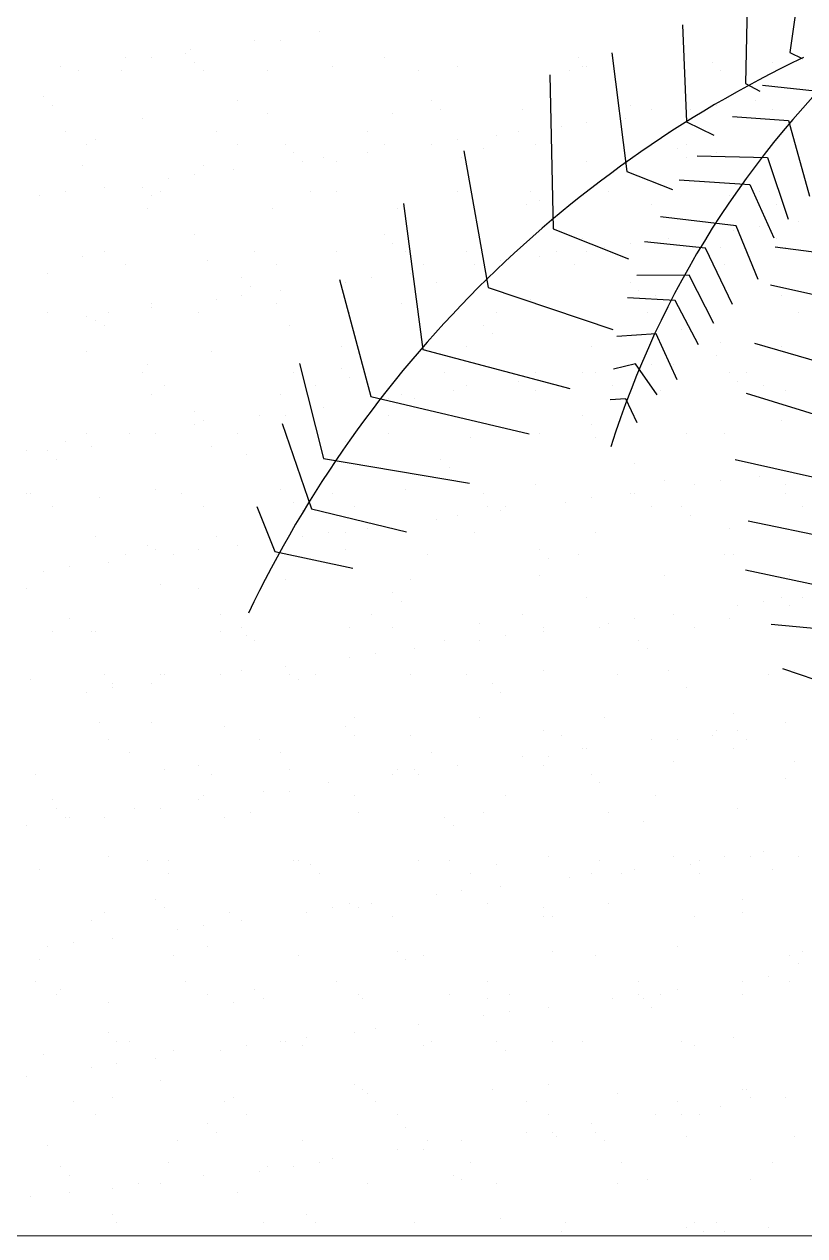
# Model space of a CAD drawing. Header units: millimetres. Extents: x 21 to 236, y 15 to 64.
# Drawn here: x 40.393 to 41.214, y 26.961 to 28.234 of the extents above; entities that cross this region are included whole.
import ezdxf

# ---------------------------------------------------------------- set-up
doc = ezdxf.new("R2010")
doc.units = ezdxf.units.MM
doc.layers.add('AI-Mob', color=2, linetype='Continuous')
doc.layers.add('PDF_Cota', color=90, linetype='Continuous')
doc.layers.add('PDF_Grama', color=7, linetype='Continuous', true_color=0x397200)

# ---------------------------------------------------------------- blocks, each defined once
blk = doc.blocks.new('VGPAL__2')
at = {"color": 0}
for p, q in [((167.59, 12.66), (165.07, -2.74)), ((154.18, 10.01), (155.44, -7.14)), ((133.63, 6.06), (132.8, -16.36)), ((144.95, 6.93), (144.11, -15.05)), ((94.68, 0.33), (92.16, -21.65)), ((106.83, 0.78), (103.88, -21.65)), ((120.65, 1.67), (119.39, -21.65)), ((68.68, -1.85), (69.53, -20.78)), ((79.16, -4.06), (78.31, -20.33)), ((40.16, -22.59), (56.58, -14.92)), ((32.51, -17.72), (33.22, -29.89)), ((49.43, -25.96), (62.65, -18.85)), ((24.65, -24.98), (25.52, -21.92)), ((56.21, -28.95), (67.44, -21.46)), ((12.69, -25.28), (24.65, -24.98)), ((41.42, -35.49), (40.16, -22.59)), ((77.49, -23.41), (66.16, -30.45)), ((51.76, -42.05), (49.43, -25.96)), ((33.39, -33.82), (34.64, -30.26)), ((57.92, -45.18), (56.21, -28.95)), ((66.16, -30.45), (67.01, -48.04)), ((84.2, -28.24), (72.45, -36.6)), ((89.23, -31.77), (79.16, -39.23)), ((15.57, -36.44), (33.39, -33.82)), ((94.68, -34.4), (85.45, -41.44)), ((44.45, -45.79), (46.41, -39.05)), ((72.45, -36.6), (73.3, -50.67)), ((103.46, -37.92), (93.83, -44.52)), ((79.16, -39.23), (81.27, -51.11)), ((85.45, -41.44), (86.71, -52.43)), ((107.65, -41.88), (101.38, -48.04)), ((93.83, -44.52), (95.94, -53.3)), ((22.52, -50.46), (44.45, -45.79)), ((58, -57.4), (60.33, -46.35)), ((114.77, -45.39), (109.76, -48.91)), ((101.38, -48.04), (103.46, -52.87)), ((109.76, -48.91), (110.58, -52.43)), ((73.88, -72.02), (77.85, -53.71)), ((89.74, -84.51), (94.51, -54.54)), ((31.62, -65.44), (58, -57.4)), ((106.39, -97), (109.59, -62.03)), ((119.1, -106.99), (121.47, -69.52)), ((38.98, -78.69), (73.88, -72.02)), ((134.96, -115.33), (134.96, -81.17)), ((59.6, -95.33), (89.74, -84.51)), ((146.87, -116.14), (148.46, -93.66)), ((73.88, -106.99), (106.39, -97)), ((157.98, -122.82), (158.78, -104.49)), ((93.71, -118.65), (119.1, -106.99)), ((114.33, -124.48), (134.96, -115.33)), ((128.61, -126.15), (146.87, -116.14)), ((148.46, -128.64), (157.98, -122.82))]:
    blk.add_line(p, q, dxfattribs=at)
for centre, radius, start, end in [((150.2, 161.37), 213.76, 232.3504, 262.2028), ((247.25, 134.81), 271.59, 215.1709, 254.1496)]:
    blk.add_arc(centre, radius, start, end, dxfattribs=at)

msp = doc.modelspace()

# ---------------------------------------------------------------- linework, layer by layer
at = {"layer": 'PDF_Cota', "lineweight": 0}
for points in [[(38.7187, 26.9615), (48.477, 26.9615)], [(43.3916, 26.9615), (39.6252, 26.9615)]]:
    msp.add_lwpolyline(points, dxfattribs=at)
at = {"layer": 'PDF_Grama', "lineweight": 20}
for points in [[(40.7039, 28.226), (40.7039, 28.226)], [(40.6359, 28.217), (40.6359, 28.217)], [(40.6631, 28.217), (40.6631, 28.217)], [(40.5634, 28.2034), (40.5634, 28.2034)], [(40.5679, 28.2079), (40.5679, 28.2079)], [(40.432, 28.1898), (40.432, 28.1898)], [(40.4999, 28.1988), (40.4999, 28.1988)], [(40.5271, 28.1988), (40.5271, 28.1988)], [(40.5725, 28.1943), (40.5725, 28.1943)], [(40.7175, 28.1898), (40.7175, 28.1898)], [(40.7719, 28.1988), (40.7719, 28.1988)], [(40.8489, 28.1898), (40.8489, 28.1898)], [(40.9758, 28.1988), (40.9758, 28.1988)], [(40.9804, 28.1898), (40.9804, 28.1898)], [(40.9849, 28.1898), (40.9849, 28.1898)], [(41.1163, 28.1943), (41.1163, 28.1943)], [(41.1798, 28.1943), (41.1798, 28.1943)], [(40.4501, 28.1852), (40.4501, 28.1852)], [(40.4954, 28.1852), (40.4954, 28.1852)], [(40.5815, 28.1852), (40.5815, 28.1852)], [(40.6495, 28.1852), (40.6495, 28.1852)], [(40.8081, 28.1852), (40.8081, 28.1852)], [(40.9668, 28.1852), (40.9668, 28.1852)], [(41.1254, 28.1852), (41.1254, 28.1852)], [(40.4138, 28.158), (40.4138, 28.158)], [(40.6178, 28.1535), (40.6178, 28.1535)], [(40.8217, 28.1535), (40.8217, 28.1535)], [(41.1617, 28.1535), (41.1617, 28.1535)], [(40.4229, 28.149), (40.4229, 28.149)], [(40.6495, 28.1399), (40.6495, 28.1399)], [(40.7809, 28.1399), (40.7809, 28.1399)], [(40.8308, 28.1444), (40.8308, 28.1444)], [(40.9169, 28.1444), (40.9169, 28.1444)], [(41.0302, 28.149), (41.0302, 28.149)], [(41.0529, 28.1444), (41.0529, 28.1444)], [(41.0937, 28.1444), (41.0937, 28.1444)], [(41.1209, 28.149), (41.1209, 28.149)], [(41.1798, 28.1444), (41.1798, 28.1444)], [(40.5181, 28.1354), (40.5181, 28.1354)], [(40.9577, 28.1263), (40.9577, 28.1263)], [(40.9849, 28.1308), (40.9849, 28.1308)], [(41.0257, 28.1354), (41.0257, 28.1354)], [(40.4365, 28.1218), (40.4365, 28.1218)], [(40.4682, 28.1127), (40.4682, 28.1127)], [(40.5951, 28.1218), (40.5951, 28.1218)], [(40.7538, 28.1218), (40.7538, 28.1218)], [(40.8489, 28.1127), (40.8489, 28.1127)], [(40.8897, 28.1173), (40.8897, 28.1173)], [(40.9124, 28.1218), (40.9124, 28.1218)], [(41.071, 28.1218), (41.071, 28.1218)], [(40.4591, 28.1082), (40.4591, 28.1082)], [(40.6178, 28.1082), (40.6178, 28.1082)], [(40.6676, 28.1082), (40.6676, 28.1082)], [(40.6767, 28.0991), (40.6767, 28.0991)], [(40.7538, 28.0991), (40.7538, 28.0991)], [(40.7719, 28.1082), (40.7719, 28.1082)], [(40.8217, 28.1082), (40.8217, 28.1082)], [(40.8761, 28.1037), (40.8761, 28.1037)], [(40.9305, 28.1082), (40.9305, 28.1082)], [(41.0801, 28.1037), (41.0801, 28.1037)], [(41.0891, 28.1082), (41.0891, 28.1082)], [(41.1209, 28.0991), (41.1209, 28.0991)], [(40.6858, 28.0901), (40.6858, 28.0901)], [(40.7084, 28.0946), (40.7084, 28.0946)], [(40.722, 28.0901), (40.722, 28.0901)], [(40.8535, 28.0946), (40.8535, 28.0946)], [(40.9849, 28.0901), (40.9849, 28.0901)], [(41.0891, 28.0946), (41.0891, 28.0946)], [(40.4546, 28.0855), (40.4546, 28.0855)], [(40.5725, 28.0765), (40.5725, 28.0765)], [(40.5815, 28.0855), (40.5815, 28.0855)], [(40.6132, 28.081), (40.6132, 28.081)], [(40.4773, 28.0629), (40.4773, 28.0629)], [(40.5181, 28.0629), (40.5181, 28.0629)], [(40.5453, 28.0719), (40.5453, 28.0719)], [(40.4093, 28.0538), (40.4093, 28.0538)], [(40.4365, 28.0583), (40.4365, 28.0583)], [(40.5271, 28.0538), (40.5271, 28.0538)], [(40.5362, 28.0583), (40.5362, 28.0583)], [(40.6948, 28.0583), (40.6948, 28.0583)], [(40.722, 28.0583), (40.722, 28.0583)], [(40.8489, 28.0583), (40.8489, 28.0583)], [(40.926, 28.0583), (40.926, 28.0583)], [(40.935, 28.0493), (40.935, 28.0493)], [(41.0076, 28.0583), (41.0076, 28.0583)], [(41.1345, 28.0538), (41.1345, 28.0538)], [(41.1662, 28.0583), (41.1662, 28.0583)], [(40.5226, 28.0402), (40.5226, 28.0402)], [(40.654, 28.0402), (40.654, 28.0402)], [(40.7855, 28.0402), (40.7855, 28.0402)], [(40.9214, 28.0447), (40.9214, 28.0447)], [(41.0529, 28.0447), (41.0529, 28.0447)], [(41.1843, 28.0447), (41.1843, 28.0447)], [(41.1662, 28.0221), (41.1662, 28.0221)], [(41.207, 28.0266), (41.207, 28.0266)], [(40.5725, 28.013), (40.5725, 28.013)], [(40.7719, 28.013), (40.7719, 28.013)], [(41.139, 28.0175), (41.139, 28.0175)], [(40.7809, 28.0039), (40.7809, 28.0039)], [(40.9804, 28.0085), (40.9804, 28.0085)], [(41.003, 27.9994), (41.003, 27.9994)], [(41.0302, 28.0039), (41.0302, 28.0039)], [(41.071, 28.0085), (41.071, 28.0085)], [(41.1254, 27.9994), (41.1254, 27.9994)], [(41.1843, 28.0085), (41.1843, 28.0085)], [(41.1934, 27.9994), (41.1934, 27.9994)], [(40.4546, 27.9903), (40.4546, 27.9903)], [(40.4773, 27.9949), (40.4773, 27.9949)], [(40.5861, 27.9858), (40.5861, 27.9858)], [(40.6359, 27.9949), (40.6359, 27.9949)], [(40.722, 27.9949), (40.722, 27.9949)], [(40.7945, 27.9949), (40.7945, 27.9949)], [(40.858, 27.9949), (40.858, 27.9949)], [(40.8943, 27.9858), (40.8943, 27.9858)], [(40.935, 27.9903), (40.935, 27.9903)], [(40.9532, 27.9949), (40.9532, 27.9949)], [(40.9849, 27.9949), (40.9849, 27.9949)], [(41.1118, 27.9949), (41.1118, 27.9949)], [(40.4184, 27.9722), (40.4184, 27.9722)], [(40.4999, 27.9813), (40.4999, 27.9813)], [(40.6586, 27.9813), (40.6586, 27.9813)], [(40.7991, 27.9722), (40.7991, 27.9722)], [(40.8127, 27.9813), (40.8127, 27.9813)], [(40.8671, 27.9813), (40.8671, 27.9813)], [(40.9713, 27.9813), (40.9713, 27.9813)], [(41.1299, 27.9813), (41.1299, 27.9813)], [(40.6223, 27.9677), (40.6223, 27.9677)], [(40.6314, 27.9586), (40.6314, 27.9586)], [(40.7311, 27.9631), (40.7311, 27.9631)], [(40.7583, 27.9677), (40.7583, 27.9677)], [(40.8263, 27.9631), (40.8263, 27.9631)], [(41.0302, 27.9631), (41.0302, 27.9631)], [(40.6223, 27.9496), (40.6223, 27.9496)], [(40.6631, 27.9541), (40.6631, 27.9541)], [(41.0393, 27.9541), (41.0393, 27.9541)], [(41.0574, 27.9496), (41.0574, 27.9496)], [(41.1889, 27.9496), (41.1889, 27.9496)], [(40.5271, 27.9405), (40.5271, 27.9405)], [(40.5271, 27.936), (40.5271, 27.936)], [(40.5951, 27.945), (40.5951, 27.945)], [(40.6586, 27.9405), (40.6586, 27.9405)], [(40.79, 27.9405), (40.79, 27.9405)], [(40.926, 27.945), (40.926, 27.945)], [(40.4184, 27.9314), (40.4184, 27.9314)], [(40.4591, 27.9269), (40.4591, 27.9269)], [(40.4682, 27.9224), (40.4682, 27.9224)], [(40.4818, 27.9314), (40.4818, 27.9314)], [(40.577, 27.9314), (40.577, 27.9314)], [(40.7356, 27.9314), (40.7356, 27.9314)], [(40.8897, 27.9314), (40.8897, 27.9314)], [(41.0484, 27.9314), (41.0484, 27.9314)], [(41.207, 27.9314), (41.207, 27.9314)], [(40.4773, 27.9178), (40.4773, 27.9178)], [(40.6722, 27.9178), (40.6722, 27.9178)], [(40.8761, 27.9178), (40.8761, 27.9178)], [(40.8852, 27.9088), (40.8852, 27.9088)], [(41.0846, 27.9133), (41.0846, 27.9133)], [(40.7266, 27.8952), (40.7266, 27.8952)], [(40.858, 27.8952), (40.858, 27.8952)], [(40.9894, 27.8952), (40.9894, 27.8952)], [(41.1254, 27.8997), (41.1254, 27.8997)], [(41.1889, 27.8952), (41.1889, 27.8952)], [(40.4591, 27.8906), (40.4591, 27.8906)], [(40.5906, 27.8906), (40.5906, 27.8906)], [(41.1209, 27.8861), (41.1209, 27.8861)], [(40.5226, 27.877), (40.5226, 27.877)], [(40.7266, 27.8725), (40.7266, 27.8725)], [(41.0529, 27.877), (41.0529, 27.877)], [(41.0756, 27.877), (41.0756, 27.877)], [(40.5181, 27.868), (40.5181, 27.868)], [(40.6767, 27.868), (40.6767, 27.868)], [(40.7356, 27.8634), (40.7356, 27.8634)], [(40.8353, 27.868), (40.8353, 27.868)], [(40.9124, 27.8589), (40.9124, 27.8589)], [(40.9305, 27.868), (40.9305, 27.868)], [(40.9396, 27.8589), (40.9396, 27.8589)], [(40.9804, 27.868), (40.9804, 27.868)], [(40.994, 27.868), (40.994, 27.868)], [(41.1345, 27.868), (41.1345, 27.868)], [(41.1435, 27.8589), (41.1435, 27.8589)], [(41.1526, 27.868), (41.1526, 27.868)], [(40.5271, 27.8453), (40.5271, 27.8453)], [(40.5407, 27.8544), (40.5407, 27.8544)], [(40.6631, 27.8453), (40.6631, 27.8453)], [(40.6994, 27.8544), (40.6994, 27.8544)], [(40.79, 27.8453), (40.79, 27.8453)], [(40.8444, 27.8498), (40.8444, 27.8498)], [(40.858, 27.8544), (40.858, 27.8544)], [(40.9305, 27.8498), (40.9305, 27.8498)], [(41.0121, 27.8544), (41.0121, 27.8544)], [(41.062, 27.8498), (41.062, 27.8498)], [(41.1707, 27.8544), (41.1707, 27.8544)], [(41.1934, 27.8498), (41.1934, 27.8498)], [(40.7084, 27.8317), (40.7084, 27.8317)], [(40.7764, 27.8408), (40.7764, 27.8408)], [(40.8036, 27.8408), (40.8036, 27.8408)], [(40.5725, 27.8272), (40.5725, 27.8272)], [(40.6404, 27.8226), (40.6404, 27.8226)], [(40.6676, 27.8226), (40.6676, 27.8226)], [(40.7764, 27.8226), (40.7764, 27.8226)], [(40.9804, 27.8226), (40.9804, 27.8226)], [(40.5725, 27.8136), (40.5725, 27.8136)], [(40.5815, 27.8181), (40.5815, 27.8181)], [(40.9894, 27.8136), (40.9894, 27.8136)], [(41.1889, 27.8181), (41.1889, 27.8181)], [(40.4365, 27.7955), (40.4365, 27.7955)], [(40.4591, 27.8045), (40.4591, 27.8045)], [(40.5045, 27.8045), (40.5045, 27.8045)], [(40.5317, 27.8045), (40.5317, 27.8045)], [(40.6178, 27.8045), (40.6178, 27.8045)], [(40.7311, 27.7955), (40.7311, 27.7955)], [(40.7764, 27.8045), (40.7764, 27.8045)], [(40.8625, 27.8), (40.8625, 27.8)], [(40.935, 27.8045), (40.935, 27.8045)], [(40.994, 27.8), (40.994, 27.8)], [(41.0891, 27.8045), (41.0891, 27.8045)], [(41.1299, 27.8045), (41.1299, 27.8045)], [(40.3957, 27.7864), (40.3957, 27.7864)], [(40.4184, 27.7864), (40.4184, 27.7864)], [(40.4637, 27.7909), (40.4637, 27.7909)], [(40.5906, 27.7909), (40.5906, 27.7909)], [(40.6268, 27.7819), (40.6268, 27.7819)], [(40.4274, 27.7773), (40.4274, 27.7773)], [(40.8308, 27.7773), (40.8308, 27.7773)], [(40.8399, 27.7683), (40.8399, 27.7683)], [(41.0348, 27.7728), (41.0348, 27.7728)], [(41.1662, 27.7592), (41.1662, 27.7592)], [(40.5317, 27.7456), (40.5317, 27.7456)], [(40.6631, 27.7456), (40.6631, 27.7456)], [(40.7945, 27.7456), (40.7945, 27.7456)], [(40.9305, 27.7501), (40.9305, 27.7501)], [(41.0665, 27.7547), (41.0665, 27.7547)], [(41.0982, 27.7501), (41.0982, 27.7501)], [(41.1254, 27.7547), (41.1254, 27.7547)], [(41.1934, 27.7501), (41.1934, 27.7501)], [(40.3957, 27.7411), (40.3957, 27.7411)], [(40.4002, 27.7411), (40.4002, 27.7411)], [(40.4727, 27.7365), (40.4727, 27.7365)], [(40.5589, 27.7411), (40.5589, 27.7411)], [(40.6767, 27.732), (40.6767, 27.732)], [(40.7175, 27.7411), (40.7175, 27.7411)], [(40.8761, 27.7411), (40.8761, 27.7411)], [(40.9622, 27.732), (40.9622, 27.732)], [(40.9894, 27.7365), (40.9894, 27.7365)], [(41.0302, 27.7411), (41.0302, 27.7411)], [(41.0348, 27.7411), (41.0348, 27.7411)], [(41.1934, 27.7411), (41.1934, 27.7411)], [(40.4229, 27.7275), (40.4229, 27.7275)], [(40.5815, 27.7275), (40.5815, 27.7275)], [(40.6858, 27.7229), (40.6858, 27.7229)], [(40.7402, 27.7275), (40.7402, 27.7275)], [(40.8489, 27.7184), (40.8489, 27.7184)], [(40.8807, 27.7275), (40.8807, 27.7275)], [(40.8943, 27.7229), (40.8943, 27.7229)], [(40.8988, 27.7275), (40.8988, 27.7275)], [(41.0529, 27.7275), (41.0529, 27.7275)], [(41.0846, 27.7275), (41.0846, 27.7275)], [(41.0937, 27.7184), (41.0937, 27.7184)], [(41.2115, 27.7275), (41.2115, 27.7275)], [(40.7538, 27.7048), (40.7538, 27.7048)], [(40.8263, 27.7139), (40.8263, 27.7139)], [(41.1345, 27.7048), (41.1345, 27.7048)], [(40.4682, 27.6957), (40.4682, 27.6957)], [(40.5951, 27.6957), (40.5951, 27.6957)], [(40.6858, 27.6957), (40.6858, 27.6957)], [(40.713, 27.7003), (40.713, 27.7003)], [(40.7311, 27.7003), (40.7311, 27.7003)], [(40.8671, 27.7003), (40.8671, 27.7003)], [(40.994, 27.7003), (40.994, 27.7003)], [(40.5226, 27.6867), (40.5226, 27.6867)], [(40.5317, 27.6821), (40.5317, 27.6821)], [(40.577, 27.6821), (40.577, 27.6821)], [(40.6178, 27.6867), (40.6178, 27.6867)], [(40.7311, 27.6821), (40.7311, 27.6821)], [(40.935, 27.6821), (40.935, 27.6821)], [(40.4818, 27.6685), (40.4818, 27.6685)], [(40.4999, 27.6776), (40.4999, 27.6776)], [(40.5498, 27.6776), (40.5498, 27.6776)], [(40.6586, 27.6776), (40.6586, 27.6776)], [(40.8172, 27.6776), (40.8172, 27.6776)], [(40.9441, 27.6731), (40.9441, 27.6731)], [(40.9758, 27.6776), (40.9758, 27.6776)], [(41.1299, 27.6776), (41.1299, 27.6776)], [(41.139, 27.6776), (41.139, 27.6776)], [(40.4138, 27.6595), (40.4138, 27.6595)], [(40.441, 27.664), (40.441, 27.664)], [(40.935, 27.6549), (40.935, 27.6549)], [(41.0665, 27.6549), (41.0665, 27.6549)], [(41.1979, 27.6549), (41.1979, 27.6549)], [(40.3957, 27.6413), (40.3957, 27.6413)], [(40.5362, 27.6459), (40.5362, 27.6459)], [(40.577, 27.6413), (40.577, 27.6413)], [(40.6676, 27.6504), (40.6676, 27.6504)], [(40.7991, 27.6504), (40.7991, 27.6504)], [(40.7809, 27.6368), (40.7809, 27.6368)], [(40.79, 27.6278), (40.79, 27.6278)], [(40.9849, 27.6323), (40.9849, 27.6323)], [(41.1707, 27.6278), (41.1707, 27.6278)], [(41.1889, 27.6323), (41.1889, 27.6323)], [(41.2115, 27.6323), (41.2115, 27.6323)], [(41.1435, 27.6232), (41.1435, 27.6232)], [(41.1979, 27.6232), (41.1979, 27.6232)], [(40.441, 27.6096), (40.441, 27.6096)], [(40.5996, 27.6142), (40.5996, 27.6142)], [(40.7583, 27.6142), (40.7583, 27.6142)], [(40.8716, 27.6051), (40.8716, 27.6051)], [(40.9169, 27.6142), (40.9169, 27.6142)], [(41.0076, 27.6051), (41.0076, 27.6051)], [(41.0348, 27.6096), (41.0348, 27.6096)], [(41.0756, 27.6142), (41.0756, 27.6142)], [(41.0756, 27.6142), (41.0756, 27.6142)], [(41.1345, 27.6096), (41.1345, 27.6096)], [(40.4229, 27.596), (40.4229, 27.596)], [(40.4637, 27.596), (40.4637, 27.596)], [(40.4682, 27.596), (40.4682, 27.596)], [(40.5996, 27.596), (40.5996, 27.596)], [(40.6223, 27.6006), (40.6223, 27.6006)], [(40.6268, 27.5915), (40.6268, 27.5915)], [(40.7356, 27.6006), (40.7356, 27.6006)], [(40.7809, 27.6006), (40.7809, 27.6006)], [(40.8988, 27.5915), (40.8988, 27.5915)], [(40.9396, 27.6006), (40.9396, 27.6006)], [(40.9396, 27.596), (40.9396, 27.596)], [(40.9985, 27.6006), (40.9985, 27.6006)], [(41.0982, 27.6006), (41.0982, 27.6006)], [(40.6359, 27.587), (40.6359, 27.587)], [(40.8036, 27.5779), (40.8036, 27.5779)], [(40.8353, 27.587), (40.8353, 27.587)], [(40.8716, 27.587), (40.8716, 27.587)], [(41.0393, 27.587), (41.0393, 27.587)], [(41.0484, 27.5779), (41.0484, 27.5779)], [(40.7356, 27.5688), (40.7356, 27.5688)], [(40.7628, 27.5734), (40.7628, 27.5734)], [(40.6223, 27.5552), (40.6223, 27.5552)], [(40.6676, 27.5598), (40.6676, 27.5598)], [(40.9396, 27.5552), (40.9396, 27.5552)], [(41.071, 27.5552), (41.071, 27.5552)], [(41.2025, 27.5552), (41.2025, 27.5552)], [(40.4002, 27.5462), (40.4002, 27.5462)], [(40.4773, 27.5507), (40.4773, 27.5507)], [(40.4863, 27.5416), (40.4863, 27.5416)], [(40.5271, 27.5416), (40.5271, 27.5416)], [(40.5362, 27.5507), (40.5362, 27.5507)], [(40.5407, 27.5507), (40.5407, 27.5507)], [(40.5996, 27.5507), (40.5996, 27.5507)], [(40.6722, 27.5507), (40.6722, 27.5507)], [(40.6812, 27.5462), (40.6812, 27.5462)], [(40.6994, 27.5507), (40.6994, 27.5507)], [(40.7991, 27.5507), (40.7991, 27.5507)], [(40.858, 27.5507), (40.858, 27.5507)], [(40.8852, 27.5416), (40.8852, 27.5416)], [(41.0166, 27.5507), (41.0166, 27.5507)], [(41.1753, 27.5507), (41.1753, 27.5507)], [(40.4591, 27.5326), (40.4591, 27.5326)], [(40.4863, 27.5371), (40.4863, 27.5371)], [(40.8943, 27.5326), (40.8943, 27.5326)], [(41.0891, 27.5371), (41.0891, 27.5371)], [(40.4727, 27.5008), (40.4727, 27.5008)], [(40.5271, 27.5008), (40.5271, 27.5008)], [(40.7402, 27.5054), (40.7402, 27.5054)], [(40.8716, 27.5054), (40.8716, 27.5054)], [(41.003, 27.5054), (41.003, 27.5054)], [(41.139, 27.5099), (41.139, 27.5099)], [(41.1934, 27.5008), (41.1934, 27.5008)], [(40.6042, 27.4963), (40.6042, 27.4963)], [(40.7311, 27.4963), (40.7311, 27.4963)], [(40.9396, 27.4918), (40.9396, 27.4918)], [(41.1209, 27.4918), (41.1209, 27.4918)], [(41.1435, 27.4918), (41.1435, 27.4918)], [(40.4818, 27.4827), (40.4818, 27.4827)], [(40.6404, 27.4827), (40.6404, 27.4827)], [(40.7402, 27.4872), (40.7402, 27.4872)], [(40.7991, 27.4872), (40.7991, 27.4872)], [(40.9577, 27.4872), (40.9577, 27.4872)], [(41.0529, 27.4827), (41.0529, 27.4827)], [(41.0801, 27.4827), (41.0801, 27.4827)], [(41.1163, 27.4872), (41.1163, 27.4872)], [(41.1526, 27.4827), (41.1526, 27.4827)], [(40.5045, 27.4691), (40.5045, 27.4691)], [(40.6631, 27.4691), (40.6631, 27.4691)], [(40.8217, 27.4691), (40.8217, 27.4691)], [(40.9169, 27.4646), (40.9169, 27.4646)], [(40.9441, 27.4646), (40.9441, 27.4646)], [(40.9804, 27.4737), (40.9804, 27.4737)], [(40.9849, 27.4737), (40.9849, 27.4737)], [(41.139, 27.4737), (41.139, 27.4737)], [(40.5407, 27.451), (40.5407, 27.451)], [(40.577, 27.4555), (40.577, 27.4555)], [(40.6722, 27.451), (40.6722, 27.451)], [(40.7855, 27.451), (40.7855, 27.451)], [(40.8036, 27.451), (40.8036, 27.451)], [(40.8489, 27.4555), (40.8489, 27.4555)], [(40.9396, 27.4555), (40.9396, 27.4555)], [(41.0756, 27.4601), (41.0756, 27.4601)], [(41.2025, 27.4601), (41.2025, 27.4601)], [(40.4048, 27.4465), (40.4048, 27.4465)], [(40.5906, 27.4465), (40.5906, 27.4465)], [(40.713, 27.4374), (40.713, 27.4374)], [(40.7809, 27.4465), (40.7809, 27.4465)], [(40.8081, 27.4465), (40.8081, 27.4465)], [(40.9894, 27.4465), (40.9894, 27.4465)], [(40.9985, 27.4374), (40.9985, 27.4374)], [(41.1934, 27.4419), (41.1934, 27.4419)], [(40.645, 27.4283), (40.645, 27.4283)], [(40.6722, 27.4283), (40.6722, 27.4283)], [(40.4229, 27.4193), (40.4229, 27.4193)], [(40.577, 27.4193), (40.577, 27.4193)], [(40.5815, 27.4238), (40.5815, 27.4238)], [(40.7402, 27.4238), (40.7402, 27.4238)], [(40.8988, 27.4238), (40.8988, 27.4238)], [(41.0574, 27.4238), (41.0574, 27.4238)], [(40.4274, 27.4102), (40.4274, 27.4102)], [(40.4365, 27.4011), (40.4365, 27.4011)], [(40.441, 27.4011), (40.441, 27.4011)], [(40.4773, 27.4011), (40.4773, 27.4011)], [(40.509, 27.4102), (40.509, 27.4102)], [(40.5362, 27.4102), (40.5362, 27.4102)], [(40.6042, 27.4011), (40.6042, 27.4011)], [(40.6314, 27.4057), (40.6314, 27.4057)], [(40.7447, 27.4057), (40.7447, 27.4057)], [(40.8353, 27.4011), (40.8353, 27.4011)], [(40.8761, 27.4057), (40.8761, 27.4057)], [(41.0076, 27.4057), (41.0076, 27.4057)], [(41.1435, 27.4102), (41.1435, 27.4102)], [(40.3957, 27.3921), (40.3957, 27.3921)], [(40.8444, 27.3921), (40.8444, 27.3921)], [(41.0438, 27.3966), (41.0438, 27.3966)], [(40.4818, 27.3603), (40.4818, 27.3603)], [(40.9441, 27.3603), (40.9441, 27.3603)], [(41.0756, 27.3603), (41.0756, 27.3603)], [(41.1299, 27.3603), (41.1299, 27.3603)], [(41.1571, 27.3603), (41.1571, 27.3603)], [(41.1707, 27.3649), (41.1707, 27.3649)], [(41.207, 27.3603), (41.207, 27.3603)], [(40.5226, 27.3558), (40.5226, 27.3558)], [(40.5453, 27.3558), (40.5453, 27.3558)], [(40.6767, 27.3558), (40.6767, 27.3558)], [(40.6812, 27.3558), (40.6812, 27.3558)], [(40.6812, 27.3558), (40.6812, 27.3558)], [(40.6948, 27.3513), (40.6948, 27.3513)], [(40.8081, 27.3558), (40.8081, 27.3558)], [(40.8399, 27.3558), (40.8399, 27.3558)], [(40.8897, 27.3513), (40.8897, 27.3513)], [(40.9985, 27.3558), (40.9985, 27.3558)], [(41.0937, 27.3513), (41.0937, 27.3513)], [(41.1027, 27.3558), (41.1027, 27.3558)], [(40.4093, 27.3467), (40.4093, 27.3467)], [(40.5453, 27.3422), (40.5453, 27.3422)], [(40.7039, 27.3422), (40.7039, 27.3422)], [(40.8625, 27.3422), (40.8625, 27.3422)], [(40.9668, 27.3377), (40.9668, 27.3377)], [(40.9894, 27.3422), (40.9894, 27.3422)], [(41.0212, 27.3422), (41.0212, 27.3422)], [(41.0348, 27.3467), (41.0348, 27.3467)], [(41.1027, 27.3422), (41.1027, 27.3422)], [(41.1798, 27.3467), (41.1798, 27.3467)], [(40.8535, 27.3241), (40.8535, 27.3241)], [(40.8943, 27.3286), (40.8943, 27.3286)], [(40.5317, 27.315), (40.5317, 27.315)], [(40.7356, 27.3105), (40.7356, 27.3105)], [(40.7583, 27.3105), (40.7583, 27.3105)], [(40.8263, 27.3195), (40.8263, 27.3195)], [(40.8807, 27.3105), (40.8807, 27.3105)], [(41.0076, 27.3105), (41.0076, 27.3105)], [(41.1481, 27.315), (41.1481, 27.315)], [(40.4773, 27.3014), (40.4773, 27.3014)], [(40.5407, 27.306), (40.5407, 27.306)], [(40.6087, 27.3014), (40.6087, 27.3014)], [(40.6903, 27.3014), (40.6903, 27.3014)], [(40.7175, 27.306), (40.7175, 27.306)], [(40.7447, 27.306), (40.7447, 27.306)], [(40.7809, 27.2969), (40.7809, 27.2969)], [(40.9396, 27.306), (40.9396, 27.306)], [(40.9396, 27.2969), (40.9396, 27.2969)], [(40.9486, 27.2969), (40.9486, 27.2969)], [(41.0982, 27.2969), (41.0982, 27.2969)], [(41.1481, 27.3014), (41.1481, 27.3014)], [(40.4637, 27.2924), (40.4637, 27.2924)], [(40.5815, 27.2878), (40.5815, 27.2878)], [(40.6223, 27.2924), (40.6223, 27.2924)], [(40.6223, 27.2924), (40.6223, 27.2924)], [(40.4863, 27.2742), (40.4863, 27.2742)], [(40.5543, 27.2833), (40.5543, 27.2833)], [(40.4184, 27.2652), (40.4184, 27.2652)], [(40.4455, 27.2697), (40.4455, 27.2697)], [(40.5861, 27.2652), (40.5861, 27.2652)], [(40.7855, 27.2606), (40.7855, 27.2606)], [(40.9486, 27.2606), (40.9486, 27.2606)], [(41.0801, 27.2652), (41.0801, 27.2652)], [(41.2115, 27.2606), (41.2115, 27.2606)], [(40.4093, 27.2516), (40.4093, 27.2516)], [(40.5498, 27.2561), (40.5498, 27.2561)], [(40.6812, 27.2561), (40.6812, 27.2561)], [(40.7945, 27.2516), (40.7945, 27.2516)], [(40.8127, 27.2561), (40.8127, 27.2561)], [(40.994, 27.2561), (40.994, 27.2561)], [(41.1979, 27.2561), (41.1979, 27.2561)], [(41.207, 27.247), (41.207, 27.247)], [(41.1753, 27.2334), (41.1753, 27.2334)], [(40.4048, 27.2289), (40.4048, 27.2289)], [(40.5634, 27.2289), (40.5634, 27.2289)], [(40.722, 27.2289), (40.722, 27.2289)], [(40.8807, 27.2289), (40.8807, 27.2289)], [(41.0393, 27.2289), (41.0393, 27.2289)], [(41.1481, 27.2289), (41.1481, 27.2289)], [(41.1979, 27.2289), (41.1979, 27.2289)], [(40.4274, 27.2153), (40.4274, 27.2153)], [(40.432, 27.2198), (40.432, 27.2198)], [(40.5861, 27.2153), (40.5861, 27.2153)], [(40.6359, 27.2198), (40.6359, 27.2198)], [(40.645, 27.2108), (40.645, 27.2108)], [(40.7447, 27.2153), (40.7447, 27.2153)], [(40.7492, 27.2108), (40.7492, 27.2108)], [(40.8399, 27.2153), (40.8399, 27.2153)], [(40.8807, 27.2108), (40.8807, 27.2108)], [(40.9033, 27.2153), (40.9033, 27.2153)], [(41.0121, 27.2108), (41.0121, 27.2108)], [(41.0121, 27.2108), (41.0121, 27.2108)], [(41.0393, 27.2153), (41.0393, 27.2153)], [(41.0438, 27.2108), (41.0438, 27.2108)], [(41.062, 27.2153), (41.062, 27.2153)], [(41.0801, 27.2198), (41.0801, 27.2198)], [(41.1481, 27.2153), (41.1481, 27.2153)], [(40.4818, 27.2062), (40.4818, 27.2062)], [(40.6132, 27.2062), (40.6132, 27.2062)], [(40.9033, 27.1972), (40.9033, 27.1972)], [(40.9441, 27.2017), (40.9441, 27.2017)], [(41.0529, 27.2017), (41.0529, 27.2017)], [(40.8081, 27.1836), (40.8081, 27.1836)], [(40.8761, 27.1926), (40.8761, 27.1926)], [(40.4818, 27.1745), (40.4818, 27.1745)], [(40.6903, 27.17), (40.6903, 27.17)], [(40.7402, 27.1745), (40.7402, 27.1745)], [(40.7628, 27.179), (40.7628, 27.179)], [(41.139, 27.17), (41.139, 27.17)], [(40.4909, 27.1654), (40.4909, 27.1654)], [(40.5045, 27.1654), (40.5045, 27.1654)], [(40.6268, 27.1609), (40.6268, 27.1609)], [(40.6631, 27.1654), (40.6631, 27.1654)], [(40.6676, 27.1654), (40.6676, 27.1654)], [(40.6858, 27.1609), (40.6858, 27.1609)], [(40.8127, 27.1609), (40.8127, 27.1609)], [(40.8217, 27.1654), (40.8217, 27.1654)], [(40.8897, 27.1654), (40.8897, 27.1654)], [(40.9486, 27.1654), (40.9486, 27.1654)], [(40.9804, 27.1654), (40.9804, 27.1654)], [(41.0846, 27.1654), (41.0846, 27.1654)], [(41.0982, 27.1609), (41.0982, 27.1609)], [(40.4138, 27.1519), (40.4138, 27.1519)], [(40.5317, 27.1473), (40.5317, 27.1473)], [(40.5498, 27.1564), (40.5498, 27.1564)], [(40.5996, 27.1564), (40.5996, 27.1564)], [(40.8988, 27.1564), (40.8988, 27.1564)], [(40.4637, 27.1383), (40.4637, 27.1383)], [(40.4909, 27.1428), (40.4909, 27.1428)], [(40.3957, 27.1292), (40.3957, 27.1292)], [(40.5362, 27.1247), (40.5362, 27.1247)], [(40.7402, 27.1201), (40.7402, 27.1201)], [(40.9441, 27.1201), (40.9441, 27.1201)], [(40.4863, 27.1065), (40.4863, 27.1065)], [(40.6132, 27.1065), (40.6132, 27.1065)], [(40.7492, 27.1156), (40.7492, 27.1156)], [(40.7538, 27.1111), (40.7538, 27.1111)], [(40.8852, 27.1156), (40.8852, 27.1156)], [(41.0166, 27.1111), (41.0166, 27.1111)], [(41.1481, 27.1156), (41.1481, 27.1156)], [(41.1526, 27.1156), (41.1526, 27.1156)], [(41.1571, 27.1065), (41.1571, 27.1065)], [(41.1934, 27.1065), (41.1934, 27.1065)], [(40.4455, 27.102), (40.4455, 27.102)], [(40.6042, 27.102), (40.6042, 27.102)], [(40.7628, 27.102), (40.7628, 27.102)], [(40.9214, 27.102), (40.9214, 27.102)], [(41.0801, 27.102), (41.0801, 27.102)], [(41.1254, 27.0975), (41.1254, 27.0975)], [(40.4682, 27.0884), (40.4682, 27.0884)], [(40.6268, 27.0884), (40.6268, 27.0884)], [(40.7855, 27.0884), (40.7855, 27.0884)], [(40.9441, 27.0884), (40.9441, 27.0884)], [(41.0574, 27.0884), (41.0574, 27.0884)], [(41.0846, 27.0884), (41.0846, 27.0884)], [(41.1027, 27.0884), (41.1027, 27.0884)], [(40.5861, 27.0793), (40.5861, 27.0793)], [(40.5951, 27.0703), (40.5951, 27.0703)], [(40.7945, 27.0748), (40.7945, 27.0748)], [(40.9214, 27.0703), (40.9214, 27.0703)], [(40.9486, 27.0703), (40.9486, 27.0703)], [(40.9894, 27.0793), (40.9894, 27.0793)], [(40.994, 27.0703), (40.994, 27.0703)], [(40.4184, 27.0567), (40.4184, 27.0567)], [(40.5543, 27.0612), (40.5543, 27.0612)], [(40.6858, 27.0612), (40.6858, 27.0612)], [(40.8172, 27.0612), (40.8172, 27.0612)], [(40.8535, 27.0612), (40.8535, 27.0612)], [(40.9532, 27.0657), (40.9532, 27.0657)], [(41.003, 27.0612), (41.003, 27.0612)], [(41.0891, 27.0657), (41.0891, 27.0657)], [(41.2025, 27.0657), (41.2025, 27.0657)], [(40.7175, 27.0431), (40.7175, 27.0431)], [(40.7855, 27.0521), (40.7855, 27.0521)], [(40.8127, 27.0521), (40.8127, 27.0521)], [(40.432, 27.034), (40.432, 27.034)], [(40.5453, 27.0385), (40.5453, 27.0385)], [(40.6404, 27.0295), (40.6404, 27.0295)], [(40.6495, 27.034), (40.6495, 27.034)], [(40.6767, 27.034), (40.6767, 27.034)], [(40.7039, 27.0385), (40.7039, 27.0385)], [(40.8625, 27.0385), (40.8625, 27.0385)], [(41.0212, 27.0385), (41.0212, 27.0385)], [(41.1798, 27.0385), (41.1798, 27.0385)], [(40.441, 27.0249), (40.441, 27.0249)], [(40.5815, 27.0249), (40.5815, 27.0249)], [(40.8444, 27.0249), (40.8444, 27.0249)], [(40.8535, 27.0204), (40.8535, 27.0204)], [(41.0484, 27.0204), (41.0484, 27.0204)], [(41.1571, 27.0204), (41.1571, 27.0204)], [(40.441, 27.0068), (40.441, 27.0068)], [(40.4863, 27.0113), (40.4863, 27.0113)], [(40.5135, 27.0159), (40.5135, 27.0159)], [(40.5362, 27.0159), (40.5362, 27.0159)], [(40.6178, 27.0068), (40.6178, 27.0068)], [(40.7538, 27.0159), (40.7538, 27.0159)], [(40.8897, 27.0159), (40.8897, 27.0159)], [(41.0166, 27.0159), (41.0166, 27.0159)], [(40.4002, 27.0023), (40.4002, 27.0023)], [(40.4863, 26.9842), (40.4863, 26.9842)], [(40.6903, 26.9842), (40.6903, 26.9842)], [(40.8943, 26.9796), (40.8943, 26.9796)], [(40.4909, 26.9751), (40.4909, 26.9751)], [(40.645, 26.9751), (40.645, 26.9751)], [(40.6994, 26.9751), (40.6994, 26.9751)], [(40.8036, 26.9751), (40.8036, 26.9751)], [(40.9577, 26.966), (40.9577, 26.966)], [(40.9622, 26.9751), (40.9622, 26.9751)], [(41.0891, 26.9706), (41.0891, 26.9706)], [(41.0982, 26.9751), (41.0982, 26.9751)], [(41.1073, 26.966), (41.1073, 26.966)], [(41.1209, 26.9751), (41.1209, 26.9751)], [(41.1299, 26.966), (41.1299, 26.966)], [(41.1753, 26.9706), (41.1753, 26.9706)], [(40.5589, 26.9615), (40.5589, 26.9615)], [(40.6903, 26.9615), (40.6903, 26.9615)], [(40.8217, 26.9615), (40.8217, 26.9615)], [(40.8263, 26.9615), (40.8263, 26.9615)], [(40.9849, 26.9615), (40.9849, 26.9615)], [(41.1435, 26.9615), (41.1435, 26.9615)]]:
    msp.add_lwpolyline(points, dxfattribs=at)

# ---------------------------------------------------------------- block references
at = {"layer": 'AI-Mob', "xscale": 0.004554620927924801, "yscale": 0.004554620927924801, "zscale": 0.004554620927924801, "rotation": 260.3635393364043}
msp.add_blockref('VGPAL__2', (41.3289, 28.2961), dxfattribs=at)

doc.saveas('drawing.dxf')
